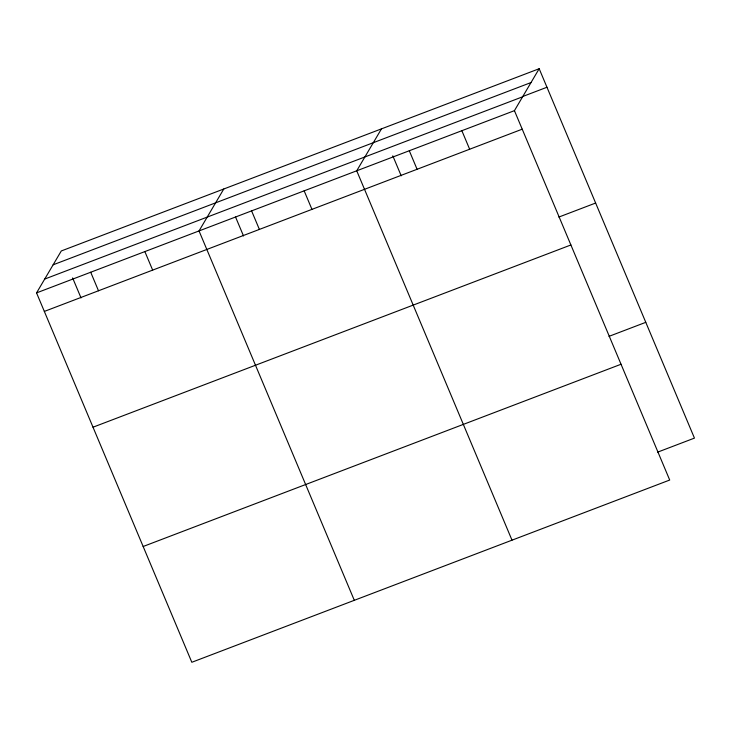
<?xml version="1.0" encoding="UTF-8"?>
<svg xmlns="http://www.w3.org/2000/svg" width="731" height="731" viewBox="0 0 731 731"><rect width="100%" height="100%" fill="white"/><g stroke="black" fill="none" stroke-linecap="round" stroke-linejoin="round"><path stroke-width="1.1" d="M539.176 68.723L514.432 110.655L669.706 480.039L191.824 662.277L36.55 292.893L61.294 250.961L539.176 68.723L694.45 438.107L657.653 452.142M223.777 189L199.033 230.932L354.307 600.315M381.472 128.866L356.728 170.789L512.002 540.172M53.135 264.805L531.008 82.557M522.784 96.474L546.962 87.254M44.719 279.059L522.592 96.812M36.55 292.893L514.432 110.655M44.335 311.424L522.217 129.186M558.84 217.07L595.637 203.035M93.011 427.206L570.893 244.967M608.987 336.361L645.784 322.325M143.157 546.496L621.03 364.257M461.864 130.703L469.649 149.234M409.296 150.75L417.081 169.281M392.803 155.813L401.209 175.815M304.16 190.837L311.954 209.368M251.592 210.884L259.386 229.415M235.546 217.006L243.514 235.949M144.866 251.583L152.66 270.114M90.708 272.243L98.502 290.774M72.625 277.917L81.031 297.91"/></g></svg>
